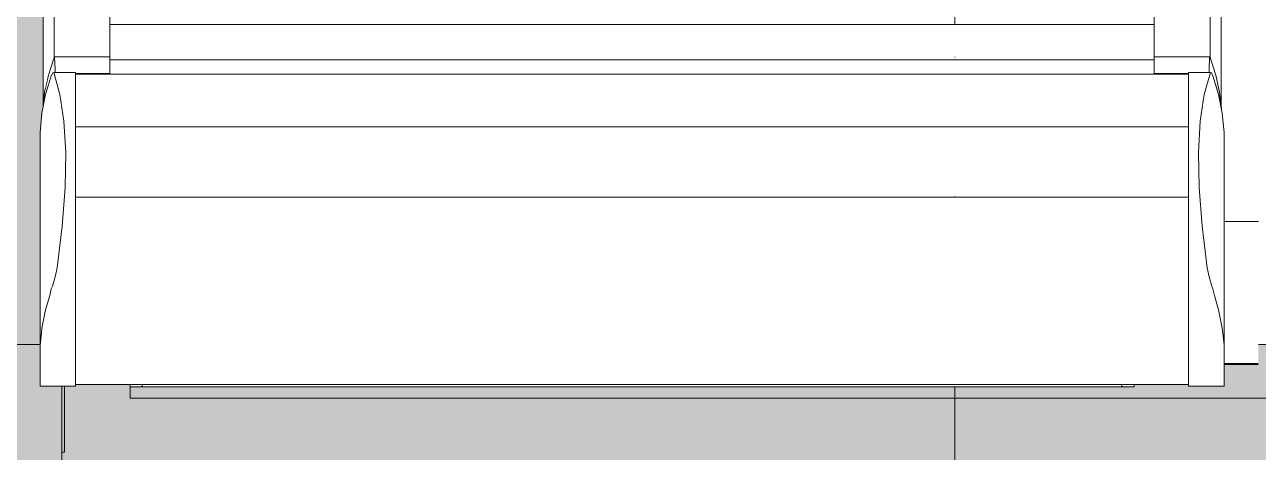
# Model space of a CAD drawing. Header units: metres. Extents: x -3 to 171, y -23 to 41.
# Drawn here: x 3.778 to 4.669, y -3.877 to -3.568 of the extents above; entities that cross this region are included whole.
import ezdxf

# ---------------------------------------------------------------- set-up
doc = ezdxf.new("R2010")
doc.units = ezdxf.units.M
doc.header["$MEASUREMENT"] = 0
doc.set_wipeout_variables(frame=1)
for name, pattern in [('Punkt 1_1', [0.075, 0.025, -0.05]), ('Schnittlinie', [0.006, 0.003, -0.0015, 0, -0.0015]), ('Wipeout_Contour', [1, 0, -1])]:
    doc.linetypes.add(name, pattern=pattern)
for name, color, linetype in [('6._Dach PP STG1_1_325 Dachfenster', 7, 'Continuous'), ('6._Dach PP STG1_1_330 Dachaufbau', 7, 'Continuous'), ('6._Dach PP STG1_1_851 Marker Schnitt', 7, 'Continuous'), ('6._Dach PP STG1_1_950 Polierplan Bemaßung', 7, 'Continuous')]:
    doc.layers.add(name, color=color, linetype=linetype)

msp = doc.modelspace()

# ---------------------------------------------------------------- hatches: boundary and pattern name
at = {"layer": '6._Dach PP STG1_1_330 Dachaufbau', "linetype": 'Continuous', "lineweight": 0, "true_color": 0x000000}
h = msp.add_hatch(color=18, dxfattribs=at)
h.paths.add_polyline_path([(3.445, -0.4), (3.755, -0.4), (3.755, 0.07), (2.8, 0.07), (2.8, -0.77152), (1.05, -0.77152), (1.05, 0.07), (-0.00106, 0.07), (0.01606, -4.6), (6.325, -4.6), (6.325, -0.82361), (3.445, -0.82361)])
h.paths.add_polyline_path([(3.805, -2.1975), (5.505, -2.1975), (5.505, -3.79873), (3.805, -3.79873)], flags=0)
h.paths.add_polyline_path([(1.075, -3.79873), (1.075, -2.1975), (2.775, -2.1975), (2.775, -3.79873)], flags=0)

# ---------------------------------------------------------------- linework, layer by layer
at = {"layer": '6._Dach PP STG1_1_325 Dachfenster', "color": 7, "linetype": 'Continuous', "lineweight": 13, "ltscale": 1000, "true_color": 0xf4f4f4, "flags": 128}
for points in [[(3.805, -3.82879), (3.805, -3.87651)], [(3.80685, -3.87651), (3.80685, -3.82879)], [(3.85415, -3.82929), (3.85415, -3.83756)], [(3.85415, -3.83756), (5.45955, -3.83756)], [(3.805, -3.87651), (3.805, -4.49877)], [(3.805, -3.87651), (3.80685, -3.87651)]]:
    msp.add_lwpolyline(points, dxfattribs=at)
at = {"layer": '6._Dach PP STG1_1_330 Dachaufbau', "color": 7, "linetype": 'Continuous', "lineweight": 18, "ltscale": 1000, "flags": 128}
for points in [[(3.805, -2.1975), (3.805, -3.79873)], [(3.805, -3.79873), (5.505, -3.79873)]]:
    msp.add_lwpolyline(points, dxfattribs=at)
at = {"layer": '6._Dach PP STG1_1_851 Marker Schnitt', "color": 7, "linetype": 'Schnittlinie', "lineweight": 13, "ltscale": 1000}
msp.add_line((4.45, 4.805), (4.45, -18.475), dxfattribs=at)
at = {"layer": '6._Dach PP STG1_1_950 Polierplan Bemaßung', "color": 3, "linetype": 'Punkt 1_1', "lineweight": 0, "ltscale": 1000}
msp.add_line((0.45161, -3.79873), (22.9775, -3.79873), dxfattribs=at)

# ---------------------------------------------------------------- next in the draw order: wipeouts: each hides what was drawn before it
at = {"color": 254, "linetype": 'Wipeout_Contour', "lineweight": 0, "ltscale": 55.468966}
msp.add_wipeout([(4.65685, -3.0917), (4.64235, -3.0917), (4.64235, -3.62657), (4.64255, -3.62845), (4.64315, -3.63161), (4.64445, -3.64552), (4.64445, -3.66149), (4.64448, -3.70979), (4.65685, -3.70979)], dxfattribs=at).dxf.layer = '6._Dach PP STG1_1_325 Dachfenster'
at = {"color": 254, "linetype": 'Wipeout_Contour', "lineweight": 0, "ltscale": 26.868081}
msp.add_wipeout([(3.78925, -3.79916), (3.7902, -3.79054), (3.79055, -3.78697), (3.79055, -3.63161), (3.78925, -3.64552)], dxfattribs=at).dxf.layer = '6._Dach PP STG1_1_325 Dachfenster'
at = {"color": 254, "linetype": 'Wipeout_Contour', "lineweight": 0, "ltscale": 24.139618}
msp.add_wipeout([(4.65685, -3.81258), (4.64449, -3.81258), (4.64449, -3.81329), (4.65685, -3.81329)], dxfattribs=at).dxf.layer = '6._Dach PP STG1_1_325 Dachfenster'
at = {"color": 254, "linetype": 'Wipeout_Contour', "lineweight": 0, "ltscale": 21.668022}
msp.add_wipeout([(3.78923, -3.82144), (3.78922, -3.82879), (3.81485, -3.82879), (3.81485, -3.82144)], dxfattribs=at).dxf.layer = '6._Dach PP STG1_1_325 Dachfenster'
at = {"color": 254, "linetype": 'Wipeout_Contour', "lineweight": 0, "ltscale": 24.113912}
msp.add_wipeout([(4.61885, -3.82144), (4.61885, -3.82879), (4.64449, -3.82879), (4.64448, -3.82144)], dxfattribs=at).dxf.layer = '6._Dach PP STG1_1_325 Dachfenster'
at = {"color": 254, "linetype": 'Wipeout_Contour', "lineweight": 0, "ltscale": 46.27937}
msp.add_wipeout([(3.85415, -3.82907), (4.57955, -3.82929), (4.57125, -3.82907), (4.57045, -3.82858), (4.57024, -3.82759), (3.86346, -3.82759), (3.86325, -3.82858), (3.86245, -3.82907)], dxfattribs=at).dxf.layer = '6._Dach PP STG1_1_325 Dachfenster'

# ---------------------------------------------------------------- next in the draw order: linework, layer by layer
at = {"layer": '6._Dach PP STG1_1_325 Dachfenster', "color": 7, "linetype": 'Continuous', "lineweight": 13, "ltscale": 1000, "flags": 128}
for points in [[(3.78922, -3.82667), (3.78922, -3.82879)], [(4.64449, -3.82667), (4.64449, -3.82879)]]:
    msp.add_lwpolyline(points, dxfattribs=at)

# ---------------------------------------------------------------- next in the draw order: wipeouts: each hides what was drawn before it
at = {"color": 254, "linetype": 'Wipeout_Contour', "lineweight": 0, "ltscale": 26.813253}
msp.add_wipeout([(3.79055, -3.63161), (3.79055, -3.78697), (3.79247, -3.77738), (3.79315, -3.77361), (3.79315, -3.61796)], dxfattribs=at).dxf.layer = '6._Dach PP STG1_1_325 Dachfenster'
at = {"color": 254, "linetype": 'Wipeout_Contour', "lineweight": 0, "ltscale": 30.230754}
msp.add_wipeout([(4.65685, -3.70979), (4.64448, -3.70979), (4.64449, -3.73517), (4.64449, -3.81258), (4.65685, -3.81258)], dxfattribs=at).dxf.layer = '6._Dach PP STG1_1_325 Dachfenster'
at = {"color": 254, "linetype": 'Wipeout_Contour', "lineweight": 0, "ltscale": 21.645415}
msp.add_wipeout([(3.78924, -3.81267), (3.78923, -3.82144), (3.81485, -3.82144), (3.81485, -3.81267)], dxfattribs=at).dxf.layer = '6._Dach PP STG1_1_325 Dachfenster'
at = {"color": 254, "linetype": 'Wipeout_Contour', "lineweight": 0, "ltscale": 27.138652}
msp.add_wipeout([(3.85415, -3.82907), (3.86245, -3.82907), (3.86325, -3.82858), (3.86346, -3.82759), (3.85415, -3.82759)], dxfattribs=at).dxf.layer = '6._Dach PP STG1_1_325 Dachfenster'
at = {"color": 254, "linetype": 'Wipeout_Contour', "lineweight": 0, "ltscale": 30.302261}
msp.add_wipeout([(4.57024, -3.82759), (4.57045, -3.82858), (4.57125, -3.82907), (4.57955, -3.82907), (4.57955, -3.82759)], dxfattribs=at).dxf.layer = '6._Dach PP STG1_1_325 Dachfenster'

# ---------------------------------------------------------------- next in the draw order: wipeouts: each hides what was drawn before it
at = {"color": 254, "linetype": 'Wipeout_Contour', "lineweight": 0, "ltscale": 52.592074}
msp.add_wipeout([(4.65685, -3.70979), (4.66923, -3.70979), (4.66925, -3.66149), (4.66925, -3.64552), (4.67055, -3.63161), (4.67115, -3.62846), (4.67135, -3.62657), (4.67135, -3.0917), (4.65685, -3.0917)], dxfattribs=at).dxf.layer = '6._Dach PP STG1_1_325 Dachfenster'
at = {"color": 254, "linetype": 'Wipeout_Contour', "lineweight": 0, "ltscale": 26.770107}
msp.add_wipeout([(3.79725, -3.60447), (3.79315, -3.61796), (3.79315, -3.77361), (3.79614, -3.76324), (3.79725, -3.75858)], dxfattribs=at).dxf.layer = '6._Dach PP STG1_1_325 Dachfenster'
at = {"color": 254, "linetype": 'Wipeout_Contour', "lineweight": 0, "ltscale": 29.880605}
msp.add_wipeout([(4.61885, -3.76324), (4.61885, -3.77738), (4.64124, -3.77738), (4.64055, -3.77361), (4.63757, -3.76324)], dxfattribs=at).dxf.layer = '6._Dach PP STG1_1_325 Dachfenster'
at = {"color": 254, "linetype": 'Wipeout_Contour', "lineweight": 0, "ltscale": 21.618649}
msp.add_wipeout([(3.78925, -3.80235), (3.78924, -3.81267), (3.81485, -3.81267), (3.81485, -3.80235)], dxfattribs=at).dxf.layer = '6._Dach PP STG1_1_325 Dachfenster'
at = {"color": 254, "linetype": 'Wipeout_Contour', "lineweight": 0, "ltscale": 24.09356}
msp.add_wipeout([(4.61885, -3.81267), (4.61885, -3.82144), (4.64448, -3.82144), (4.64447, -3.81267)], dxfattribs=at).dxf.layer = '6._Dach PP STG1_1_325 Dachfenster'
at = {"color": 254, "linetype": 'Wipeout_Contour', "lineweight": 0, "ltscale": 24.177758}
msp.add_wipeout([(4.65685, -3.81258), (4.65685, -3.81329), (4.66922, -3.81329), (4.66922, -3.81258)], dxfattribs=at).dxf.layer = '6._Dach PP STG1_1_325 Dachfenster'

# ---------------------------------------------------------------- next in the draw order: linework, layer by layer
at = {"layer": '6._Dach PP STG1_1_325 Dachfenster', "color": 7, "linetype": 'Continuous', "lineweight": 13, "ltscale": 1000, "flags": 128}
for points in [[(3.78925, -3.64685), (3.78925, -3.66149)], [(3.78922, -3.73517), (3.78925, -3.66149)]]:
    msp.add_lwpolyline(points, dxfattribs=at)

# ---------------------------------------------------------------- next in the draw order: wipeouts: each hides what was drawn before it
at = {"color": 254, "linetype": 'Wipeout_Contour', "lineweight": 0, "ltscale": 64.079127}
msp.add_wipeout([(3.79725, -3.75858), (3.79802, -3.75667), (3.8001, -3.74981), (3.80142, -3.74323), (3.80516, -3.71311), (3.80724, -3.68525), (3.80767, -3.65986), (3.80639, -3.63738), (3.8035, -3.618), (3.799, -3.60202), (3.79836, -3.6023), (3.79725, -3.60447)], dxfattribs=at).dxf.layer = '6._Dach PP STG1_1_325 Dachfenster'
at = {"color": 254, "linetype": 'Wipeout_Contour', "lineweight": 0, "ltscale": 21.294717}
msp.add_wipeout([(3.79115, -3.62846), (3.79245, -3.62164), (3.79245, -3.6162), (3.79115, -3.62845)], dxfattribs=at).dxf.layer = '6._Dach PP STG1_1_325 Dachfenster'
at = {"color": 254, "linetype": 'Wipeout_Contour', "lineweight": 0, "ltscale": 29.492043}
msp.add_wipeout([(4.65685, -3.81258), (4.66922, -3.81258), (4.66922, -3.73517), (4.66923, -3.70979), (4.65685, -3.70979)], dxfattribs=at).dxf.layer = '6._Dach PP STG1_1_325 Dachfenster'
at = {"color": 254, "linetype": 'Wipeout_Contour', "lineweight": 0, "ltscale": 29.510994}
msp.add_wipeout([(4.61885, -3.75667), (4.61885, -3.76324), (4.63757, -3.76324), (4.63645, -3.75858), (4.63569, -3.75667)], dxfattribs=at).dxf.layer = '6._Dach PP STG1_1_325 Dachfenster'
at = {"color": 254, "linetype": 'Wipeout_Contour', "lineweight": 0, "ltscale": 27.444477}
msp.add_wipeout([(3.78925, -3.79916), (3.78925, -3.80235), (3.81485, -3.80235), (3.81485, -3.79054), (3.7902, -3.79054)], dxfattribs=at).dxf.layer = '6._Dach PP STG1_1_325 Dachfenster'
at = {"color": 254, "linetype": 'Wipeout_Contour', "lineweight": 0, "ltscale": 24.069497}
msp.add_wipeout([(4.61885, -3.80235), (4.61885, -3.81267), (4.64447, -3.81267), (4.64446, -3.80235)], dxfattribs=at).dxf.layer = '6._Dach PP STG1_1_325 Dachfenster'
at = {"color": 254, "linetype": 'Wipeout_Contour', "lineweight": 0, "ltscale": 22.953454}
msp.add_wipeout([(3.81485, -3.82009), (3.81485, -3.82759), (4.61885, -3.82759), (4.61885, -3.82009)], dxfattribs=at).dxf.layer = '6._Dach PP STG1_1_325 Dachfenster'

# ---------------------------------------------------------------- next in the draw order: linework, layer by layer
at = {"layer": '6._Dach PP STG1_1_325 Dachfenster', "color": 7, "linetype": 'Continuous', "lineweight": 13, "ltscale": 1000, "flags": 128}
for points in [[(4.66922, -3.81258), (4.65685, -3.81258), (4.64449, -3.81258)], [(4.66922, -3.81329), (4.65685, -3.81329), (4.64449, -3.81329)], [(3.78922, -3.82879), (3.81485, -3.82879)], [(3.81485, -3.82759), (4.61885, -3.82759)], [(3.85415, -3.82759), (3.85415, -3.82907)], [(4.57955, -3.82929), (3.85415, -3.82929)], [(3.86245, -3.82907), (3.86325, -3.82858)], [(3.86325, -3.82858), (3.86346, -3.82759)], [(4.57045, -3.82858), (4.57024, -3.82759)], [(4.57045, -3.82858), (4.57125, -3.82907)], [(4.57955, -3.82759), (4.57955, -3.82907)], [(4.64449, -3.82879), (4.61885, -3.82879)]]:
    msp.add_lwpolyline(points, dxfattribs=at)

# ---------------------------------------------------------------- next in the draw order: wipeouts: each hides what was drawn before it
at = {"color": 254, "linetype": 'Wipeout_Contour', "lineweight": 0, "ltscale": 20.884194}
msp.add_wipeout([(3.799, -3.60202), (3.8035, -3.618), (3.81485, -3.618), (3.81485, -3.60202)], dxfattribs=at).dxf.layer = '6._Dach PP STG1_1_325 Dachfenster'
at = {"color": 254, "linetype": 'Wipeout_Contour', "lineweight": 0, "ltscale": 21.169027}
msp.add_wipeout([(3.80724, -3.68525), (3.80516, -3.71311), (3.81485, -3.71311), (3.81485, -3.68525)], dxfattribs=at).dxf.layer = '6._Dach PP STG1_1_325 Dachfenster'
at = {"color": 254, "linetype": 'Wipeout_Contour', "lineweight": 0, "ltscale": 24.013799}
msp.add_wipeout([(4.61885, -3.74981), (4.61885, -3.75667), (4.63569, -3.75667), (4.63361, -3.74981)], dxfattribs=at).dxf.layer = '6._Dach PP STG1_1_325 Dachfenster'
at = {"color": 254, "linetype": 'Wipeout_Contour', "lineweight": 0, "ltscale": 27.349477}
msp.add_wipeout([(3.79055, -3.78697), (3.7902, -3.79054), (3.81485, -3.79054), (3.81485, -3.77738), (3.79247, -3.77738)], dxfattribs=at).dxf.layer = '6._Dach PP STG1_1_325 Dachfenster'
at = {"color": 254, "linetype": 'Wipeout_Contour', "lineweight": 0, "ltscale": 29.850558}
msp.add_wipeout([(4.61885, -3.79054), (4.61885, -3.80235), (4.64446, -3.80235), (4.64445, -3.79916), (4.6435, -3.79054)], dxfattribs=at).dxf.layer = '6._Dach PP STG1_1_325 Dachfenster'
at = {"color": 254, "linetype": 'Wipeout_Contour', "lineweight": 0, "ltscale": 22.93192}
msp.add_wipeout([(3.81485, -3.8114), (3.81485, -3.82009), (4.61885, -3.82009), (4.61885, -3.8114)], dxfattribs=at).dxf.layer = '6._Dach PP STG1_1_325 Dachfenster'

# ---------------------------------------------------------------- next in the draw order: wipeouts: each hides what was drawn before it
at = {"color": 254, "linetype": 'Wipeout_Contour', "lineweight": 0, "ltscale": 26.661669}
msp.add_wipeout([(3.79245, -3.6162), (3.79245, -3.62164), (3.79315, -3.61796), (3.79515, -3.61138), (3.79515, -3.60403)], dxfattribs=at).dxf.layer = '6._Dach PP STG1_1_325 Dachfenster'
at = {"color": 254, "linetype": 'Wipeout_Contour', "lineweight": 0, "ltscale": 16.564049}
msp.add_wipeout([(3.81485, -3.60322), (3.83965, -3.60322), (3.81485, -3.60294)], dxfattribs=at).dxf.layer = '6._Dach PP STG1_1_325 Dachfenster'
at = {"color": 254, "linetype": 'Wipeout_Contour', "lineweight": 0, "ltscale": 20.959002}
msp.add_wipeout([(3.8035, -3.618), (3.80639, -3.63738), (3.81485, -3.63738), (3.81485, -3.618)], dxfattribs=at).dxf.layer = '6._Dach PP STG1_1_325 Dachfenster'
at = {"color": 254, "linetype": 'Wipeout_Contour', "lineweight": 0, "ltscale": 21.196685}
msp.add_wipeout([(3.80516, -3.71311), (3.80142, -3.74323), (3.81485, -3.74323), (3.81485, -3.71311)], dxfattribs=at).dxf.layer = '6._Dach PP STG1_1_325 Dachfenster'
at = {"color": 254, "linetype": 'Wipeout_Contour', "lineweight": 0, "ltscale": 23.966927}
msp.add_wipeout([(4.61885, -3.74323), (4.61885, -3.74981), (4.63361, -3.74981), (4.63229, -3.74323)], dxfattribs=at).dxf.layer = '6._Dach PP STG1_1_325 Dachfenster'
at = {"color": 254, "linetype": 'Wipeout_Contour', "lineweight": 0, "ltscale": 27.24213}
msp.add_wipeout([(3.79315, -3.77361), (3.79247, -3.77738), (3.81485, -3.77738), (3.81485, -3.76324), (3.79614, -3.76324)], dxfattribs=at).dxf.layer = '6._Dach PP STG1_1_325 Dachfenster'
at = {"color": 254, "linetype": 'Wipeout_Contour', "lineweight": 0, "ltscale": 22.906762}
msp.add_wipeout([(4.61885, -3.80114), (3.81485, -3.80114), (3.81485, -3.8114), (4.61885, -3.8114)], dxfattribs=at).dxf.layer = '6._Dach PP STG1_1_325 Dachfenster'

# ---------------------------------------------------------------- next in the draw order: linework, layer by layer
at = {"layer": '6._Dach PP STG1_1_325 Dachfenster', "color": 7, "linetype": 'Continuous', "lineweight": 13, "ltscale": 1000, "flags": 128}
msp.add_lwpolyline([(3.78922, -3.73517), (3.78922, -3.82667)], dxfattribs=at)

# ---------------------------------------------------------------- next in the draw order: wipeouts: each hides what was drawn before it
at = {"color": 254, "linetype": 'Wipeout_Contour', "lineweight": 0, "ltscale": 31.433153}
msp.add_wipeout([(3.79515, -3.61138), (3.79725, -3.60447), (3.79836, -3.6023), (3.799, -3.60202), (3.79915, -3.59208), (3.79515, -3.60403)], dxfattribs=at).dxf.layer = '6._Dach PP STG1_1_325 Dachfenster'
at = {"color": 254, "linetype": 'Wipeout_Contour', "lineweight": 0, "ltscale": 70.423809}
msp.add_wipeout([(4.63569, -3.75667), (4.63645, -3.75858), (4.63645, -3.60447), (4.63535, -3.6023), (4.63471, -3.60202), (4.63021, -3.618), (4.62732, -3.63738), (4.62604, -3.65986), (4.62647, -3.68525), (4.62855, -3.71311), (4.63229, -3.74323), (4.63361, -3.74981)], dxfattribs=at).dxf.layer = '6._Dach PP STG1_1_325 Dachfenster'
at = {"color": 254, "linetype": 'Wipeout_Contour', "lineweight": 0, "ltscale": 21.09326}
msp.add_wipeout([(3.80767, -3.65986), (3.81485, -3.65986), (3.81485, -3.63738), (3.80639, -3.63738)], dxfattribs=at).dxf.layer = '6._Dach PP STG1_1_325 Dachfenster'
at = {"color": 254, "linetype": 'Wipeout_Contour', "lineweight": 0, "ltscale": 26.943342}
msp.add_wipeout([(3.79725, -3.75858), (3.79614, -3.76324), (3.81485, -3.76324), (3.81485, -3.75667), (3.79802, -3.75667)], dxfattribs=at).dxf.layer = '6._Dach PP STG1_1_325 Dachfenster'

# ---------------------------------------------------------------- next in the draw order: wipeouts: each hides what was drawn before it
at = {"color": 254, "linetype": 'Wipeout_Contour', "lineweight": 0, "ltscale": 25.724822}
msp.add_wipeout([(3.79265, -3.04401), (3.79135, -3.05626), (3.79135, -3.62657), (3.79245, -3.6162), (3.79265, -3.6153)], dxfattribs=at).dxf.layer = '6._Dach PP STG1_1_325 Dachfenster'
at = {"color": 254, "linetype": 'Wipeout_Contour', "lineweight": 0, "ltscale": 26.517805}
msp.add_wipeout([(3.79915, -3.59208), (3.79915, -3.60202), (3.80005, -3.60202), (3.80005, -3.59999), (3.79969, -3.59082)], dxfattribs=at).dxf.layer = '6._Dach PP STG1_1_325 Dachfenster'
at = {"color": 254, "linetype": 'Wipeout_Contour', "lineweight": 0, "ltscale": 30.226414}
msp.add_wipeout([(4.63645, -3.75858), (4.63757, -3.76324), (4.64055, -3.77361), (4.64055, -3.61796), (4.63645, -3.60447)], dxfattribs=at).dxf.layer = '6._Dach PP STG1_1_325 Dachfenster'
at = {"color": 254, "linetype": 'Wipeout_Contour', "lineweight": 0, "ltscale": 23.777832}
msp.add_wipeout([(4.61885, -3.618), (4.61885, -3.63738), (4.62732, -3.63738), (4.63021, -3.618)], dxfattribs=at).dxf.layer = '6._Dach PP STG1_1_325 Dachfenster'
at = {"color": 254, "linetype": 'Wipeout_Contour', "lineweight": 0, "ltscale": 21.222991}
msp.add_wipeout([(3.81485, -3.65986), (3.80767, -3.65986), (3.80724, -3.68525), (3.81485, -3.68525)], dxfattribs=at).dxf.layer = '6._Dach PP STG1_1_325 Dachfenster'
at = {"color": 254, "linetype": 'Wipeout_Contour', "lineweight": 0, "ltscale": 21.381048}
msp.add_wipeout([(3.79802, -3.75667), (3.81485, -3.75667), (3.81485, -3.74981), (3.8001, -3.74981)], dxfattribs=at).dxf.layer = '6._Dach PP STG1_1_325 Dachfenster'

# ---------------------------------------------------------------- next in the draw order: wipeouts: each hides what was drawn before it
at = {"color": 254, "linetype": 'Wipeout_Contour', "lineweight": 0, "ltscale": 21.075792}
msp.add_wipeout([(3.83965, -3.59082), (3.79969, -3.59082), (3.80005, -3.59999), (3.83965, -3.59999)], dxfattribs=at).dxf.layer = '6._Dach PP STG1_1_325 Dachfenster'
at = {"color": 254, "linetype": 'Wipeout_Contour', "lineweight": 0, "ltscale": 23.762232}
msp.add_wipeout([(4.61885, -3.60202), (4.61885, -3.618), (4.63021, -3.618), (4.63471, -3.60202)], dxfattribs=at).dxf.layer = '6._Dach PP STG1_1_325 Dachfenster'
at = {"color": 254, "linetype": 'Wipeout_Contour', "lineweight": 0, "ltscale": 23.750858}
msp.add_wipeout([(4.61885, -3.63738), (4.61885, -3.65986), (4.62604, -3.65986), (4.62732, -3.63738)], dxfattribs=at).dxf.layer = '6._Dach PP STG1_1_325 Dachfenster'
at = {"color": 254, "linetype": 'Wipeout_Contour', "lineweight": 0, "ltscale": 24.069908}
msp.add_wipeout([(4.61885, -3.71311), (4.61885, -3.74323), (4.63229, -3.74323), (4.62855, -3.71311)], dxfattribs=at).dxf.layer = '6._Dach PP STG1_1_325 Dachfenster'
at = {"color": 254, "linetype": 'Wipeout_Contour', "lineweight": 0, "ltscale": 21.391632}
msp.add_wipeout([(3.80142, -3.74323), (3.8001, -3.74981), (3.81485, -3.74981), (3.81485, -3.74323)], dxfattribs=at).dxf.layer = '6._Dach PP STG1_1_325 Dachfenster'
at = {"color": 254, "linetype": 'Wipeout_Contour', "lineweight": 0, "ltscale": 29.859338}
msp.add_wipeout([(4.61885, -3.77738), (4.61885, -3.79054), (4.6435, -3.79054), (4.64315, -3.78697), (4.64124, -3.77738)], dxfattribs=at).dxf.layer = '6._Dach PP STG1_1_325 Dachfenster'

# ---------------------------------------------------------------- next in the draw order: wipeouts: each hides what was drawn before it
at = {"color": 254, "linetype": 'Wipeout_Contour', "lineweight": 0, "ltscale": 25.6393}
msp.add_wipeout([(3.79265, -3.04401), (3.79265, -3.6153), (3.79515, -3.60403), (3.79535, -3.60344), (3.79535, -3.03184)], dxfattribs=at).dxf.layer = '6._Dach PP STG1_1_325 Dachfenster'
at = {"color": 254, "linetype": 'Wipeout_Contour', "lineweight": 0, "ltscale": 29.650292}
msp.add_wipeout([(4.63365, -3.59999), (4.63365, -3.60202), (4.63455, -3.60202), (4.63455, -3.59208), (4.6341, -3.5909)], dxfattribs=at).dxf.layer = '6._Dach PP STG1_1_325 Dachfenster'
at = {"color": 254, "linetype": 'Wipeout_Contour', "lineweight": 0, "ltscale": 32.044431}
msp.add_wipeout([(3.80005, -3.59999), (3.80005, -3.60202), (3.81485, -3.60202), (3.81485, -3.60294), (3.83965, -3.60294), (3.83965, -3.59999)], dxfattribs=at).dxf.layer = '6._Dach PP STG1_1_325 Dachfenster'
at = {"color": 254, "linetype": 'Wipeout_Contour', "lineweight": 0, "ltscale": 16.939074}
msp.add_wipeout([(4.61885, -3.60294), (4.59405, -3.60294), (4.61885, -3.60322)], dxfattribs=at).dxf.layer = '6._Dach PP STG1_1_325 Dachfenster'
at = {"color": 254, "linetype": 'Wipeout_Contour', "lineweight": 0, "ltscale": 30.300157}
msp.add_wipeout([(4.64055, -3.61796), (4.64055, -3.77361), (4.64124, -3.77738), (4.64315, -3.78697), (4.64315, -3.63161)], dxfattribs=at).dxf.layer = '6._Dach PP STG1_1_325 Dachfenster'
at = {"color": 254, "linetype": 'Wipeout_Contour', "lineweight": 0, "ltscale": 22.443483}
msp.add_wipeout([(4.61885, -3.61935), (3.81485, -3.61935), (3.81485, -3.64056), (4.61885, -3.64056)], dxfattribs=at).dxf.layer = '6._Dach PP STG1_1_325 Dachfenster'
at = {"color": 254, "linetype": 'Wipeout_Contour', "lineweight": 0, "ltscale": 23.942092}
msp.add_wipeout([(4.61885, -3.68525), (4.61885, -3.71311), (4.62855, -3.71311), (4.62647, -3.68525)], dxfattribs=at).dxf.layer = '6._Dach PP STG1_1_325 Dachfenster'
at = {"color": 254, "linetype": 'Wipeout_Contour', "lineweight": 0, "ltscale": 22.877585}
msp.add_wipeout([(4.61885, -3.78941), (3.81485, -3.78941), (3.81485, -3.80114), (4.61885, -3.80114)], dxfattribs=at).dxf.layer = '6._Dach PP STG1_1_325 Dachfenster'

# ---------------------------------------------------------------- next in the draw order: wipeouts: each hides what was drawn before it
at = {"color": 254, "linetype": 'Wipeout_Contour', "lineweight": 0, "ltscale": 25.595957}
msp.add_wipeout([(3.79535, -3.03184), (3.79535, -3.60344), (3.79915, -3.59208), (3.79935, -3.59156), (3.79935, -3.01989)], dxfattribs=at).dxf.layer = '6._Dach PP STG1_1_325 Dachfenster'
at = {"color": 254, "linetype": 'Wipeout_Contour', "lineweight": 0, "ltscale": 35.78346}
msp.add_wipeout([(4.63455, -3.59208), (4.63455, -3.60202), (4.63535, -3.6023), (4.63645, -3.60447), (4.63855, -3.61138), (4.63855, -3.60403)], dxfattribs=at).dxf.layer = '6._Dach PP STG1_1_325 Dachfenster'
at = {"color": 254, "linetype": 'Wipeout_Contour', "lineweight": 0, "ltscale": 30.352682}
msp.add_wipeout([(4.64445, -3.64552), (4.64315, -3.63161), (4.64315, -3.78697), (4.6435, -3.79054), (4.64445, -3.79916)], dxfattribs=at).dxf.layer = '6._Dach PP STG1_1_325 Dachfenster'
at = {"color": 254, "linetype": 'Wipeout_Contour', "lineweight": 0, "ltscale": 22.470394}
msp.add_wipeout([(3.81485, -3.64056), (3.81485, -3.64141), (4.61885, -3.64141), (4.61885, -3.64056)], dxfattribs=at).dxf.layer = '6._Dach PP STG1_1_325 Dachfenster'
at = {"color": 254, "linetype": 'Wipeout_Contour', "lineweight": 0, "ltscale": 23.74691}
msp.add_wipeout([(4.61885, -3.65986), (4.61885, -3.68525), (4.62647, -3.68525), (4.62604, -3.65986)], dxfattribs=at).dxf.layer = '6._Dach PP STG1_1_325 Dachfenster'
at = {"color": 254, "linetype": 'Wipeout_Contour', "lineweight": 0, "ltscale": 22.634823}
msp.add_wipeout([(4.61885, -3.69232), (3.81485, -3.69232), (3.81485, -3.71403), (4.61885, -3.71403)], dxfattribs=at).dxf.layer = '6._Dach PP STG1_1_325 Dachfenster'
at = {"color": 254, "linetype": 'Wipeout_Contour', "lineweight": 0, "ltscale": 22.844858}
msp.add_wipeout([(4.61885, -3.77647), (3.81485, -3.77647), (3.81485, -3.78941), (4.61885, -3.78941)], dxfattribs=at).dxf.layer = '6._Dach PP STG1_1_325 Dachfenster'

# ---------------------------------------------------------------- next in the draw order: linework, layer by layer
at = {"layer": '6._Dach PP STG1_1_325 Dachfenster', "color": 7, "linetype": 'Continuous', "lineweight": 13, "ltscale": 1000, "flags": 128}
for points in [[(3.79135, -3.05626), (3.79135, -3.62657)], [(3.799, -3.60202), (3.8035, -3.618), (3.80639, -3.63738), (3.80767, -3.65986), (3.80724, -3.68525), (3.80516, -3.71311), (3.80142, -3.74323), (3.8001, -3.74981), (3.79802, -3.75667), (3.79725, -3.75858), (3.79614, -3.76324), (3.79315, -3.77361), (3.79247, -3.77738), (3.79055, -3.78697), (3.7902, -3.79054), (3.78925, -3.79916), (3.78925, -3.80235), (3.78924, -3.81267), (3.78923, -3.82144), (3.78922, -3.82879)], [(3.79836, -3.6023), (3.79725, -3.60447), (3.79315, -3.61796), (3.79055, -3.63161), (3.78925, -3.64552), (3.78925, -3.64685)], [(3.79836, -3.6023), (3.799, -3.60202)], [(4.64445, -3.64685), (4.64445, -3.66149)], [(4.64445, -3.66149), (4.64449, -3.73517)], [(4.64448, -3.70979), (4.65685, -3.70979), (4.66923, -3.70979)], [(4.64449, -3.73517), (4.64449, -3.82667)]]:
    msp.add_lwpolyline(points, dxfattribs=at)

# ---------------------------------------------------------------- next in the draw order: wipeouts: each hides what was drawn before it
at = {"color": 254, "linetype": 'Wipeout_Contour', "lineweight": 0, "ltscale": 26.153164}
msp.add_wipeout([(3.80115, -3.01893), (3.79935, -3.01989), (3.79935, -3.59156), (3.7996, -3.5909), (3.80115, -3.59082)], dxfattribs=at).dxf.layer = '6._Dach PP STG1_1_325 Dachfenster'
at = {"color": 254, "linetype": 'Wipeout_Contour', "lineweight": 0, "ltscale": 35.247372}
msp.add_wipeout([(4.59405, -3.60294), (4.61885, -3.60294), (4.61885, -3.60202), (4.63365, -3.60202), (4.63365, -3.59999), (4.59405, -3.59999)], dxfattribs=at).dxf.layer = '6._Dach PP STG1_1_325 Dachfenster'
at = {"color": 254, "linetype": 'Wipeout_Contour', "lineweight": 0, "ltscale": 29.589927}
msp.add_wipeout([(4.64125, -3.6162), (4.63855, -3.60403), (4.63855, -3.61138), (4.64055, -3.61796), (4.64125, -3.62164)], dxfattribs=at).dxf.layer = '6._Dach PP STG1_1_325 Dachfenster'
at = {"color": 254, "linetype": 'Wipeout_Contour', "lineweight": 0, "ltscale": 17.393175}
msp.add_wipeout([(3.81485, -3.69232), (4.61885, -3.69232), (3.81485, -3.69211)], dxfattribs=at).dxf.layer = '6._Dach PP STG1_1_325 Dachfenster'
at = {"color": 254, "linetype": 'Wipeout_Contour', "lineweight": 0, "ltscale": 22.703281}
msp.add_wipeout([(3.81485, -3.71403), (3.81485, -3.7438), (4.61885, -3.7438), (4.61885, -3.71403)], dxfattribs=at).dxf.layer = '6._Dach PP STG1_1_325 Dachfenster'
at = {"color": 254, "linetype": 'Wipeout_Contour', "lineweight": 0, "ltscale": 22.809088}
msp.add_wipeout([(3.81485, -3.76239), (3.81485, -3.77647), (4.61885, -3.77647), (4.61885, -3.76239)], dxfattribs=at).dxf.layer = '6._Dach PP STG1_1_325 Dachfenster'

# ---------------------------------------------------------------- next in the draw order: wipeouts: each hides what was drawn before it
at = {"color": 254, "linetype": 'Wipeout_Contour', "lineweight": 0, "ltscale": 20.379332}
msp.add_wipeout([(3.80115, -3.01893), (3.80115, -3.59082), (3.83795, -3.59082), (3.83795, -3.01893)], dxfattribs=at).dxf.layer = '6._Dach PP STG1_1_325 Dachfenster'
at = {"color": 254, "linetype": 'Wipeout_Contour', "lineweight": 0, "ltscale": 23.493366}
msp.add_wipeout([(4.59405, -3.59082), (4.59405, -3.59999), (4.63365, -3.59999), (4.63402, -3.59082)], dxfattribs=at).dxf.layer = '6._Dach PP STG1_1_325 Dachfenster'
at = {"color": 254, "linetype": 'Wipeout_Contour', "lineweight": 0, "ltscale": 18.1152}
msp.add_wipeout([(4.64125, -3.6162), (4.64125, -3.62164), (4.64255, -3.62846)], dxfattribs=at).dxf.layer = '6._Dach PP STG1_1_325 Dachfenster'
at = {"color": 254, "linetype": 'Wipeout_Contour', "lineweight": 0, "ltscale": 22.603201}
msp.add_wipeout([(3.81485, -3.69211), (4.61885, -3.69211), (4.61885, -3.69154), (3.81485, -3.69154)], dxfattribs=at).dxf.layer = '6._Dach PP STG1_1_325 Dachfenster'
at = {"color": 254, "linetype": 'Wipeout_Contour', "lineweight": 0, "ltscale": 22.781686}
msp.add_wipeout([(4.61885, -3.75631), (3.81485, -3.75631), (3.81485, -3.76239), (4.61885, -3.76239)], dxfattribs=at).dxf.layer = '6._Dach PP STG1_1_325 Dachfenster'

# ---------------------------------------------------------------- next in the draw order: linework, layer by layer
at = {"layer": '6._Dach PP STG1_1_325 Dachfenster', "color": 7, "linetype": 'Continuous', "lineweight": 13, "ltscale": 1000, "flags": 128}
for points in [[(3.79935, -3.01989), (3.79935, -3.59156)], [(3.79115, -3.62845), (3.79245, -3.6162), (3.79515, -3.60403), (3.79915, -3.59208), (3.7996, -3.5909)], [(3.79969, -3.59082), (3.80005, -3.59999), (3.80005, -3.60202)]]:
    msp.add_lwpolyline(points, dxfattribs=at)

# ---------------------------------------------------------------- next in the draw order: wipeouts: each hides what was drawn before it
at = {"color": 254, "linetype": 'Wipeout_Contour', "lineweight": 0, "ltscale": 20.435891}
msp.add_wipeout([(3.83795, -3.59082), (3.83965, -3.59082), (3.83965, -3.02019), (3.83795, -3.01893)], dxfattribs=at).dxf.layer = '6._Dach PP STG1_1_325 Dachfenster'
at = {"color": 254, "linetype": 'Wipeout_Contour', "lineweight": 0, "ltscale": 22.85938}
msp.add_wipeout([(4.59575, -3.01893), (4.59575, -3.59082), (4.63255, -3.59082), (4.63255, -3.01893)], dxfattribs=at).dxf.layer = '6._Dach PP STG1_1_325 Dachfenster'
at = {"color": 254, "linetype": 'Wipeout_Contour', "lineweight": 0, "ltscale": 29.488633}
msp.add_wipeout([(4.64105, -3.04401), (4.63835, -3.03184), (4.63835, -3.60344), (4.63855, -3.60403), (4.64105, -3.6153)], dxfattribs=at).dxf.layer = '6._Dach PP STG1_1_325 Dachfenster'
at = {"color": 254, "linetype": 'Wipeout_Contour', "lineweight": 0, "ltscale": 22.350614}
msp.add_wipeout([(3.83965, -3.59644), (3.83965, -3.59875), (4.59405, -3.59875), (4.59405, -3.59644)], dxfattribs=at).dxf.layer = '6._Dach PP STG1_1_325 Dachfenster'
at = {"color": 254, "linetype": 'Wipeout_Contour', "lineweight": 0, "ltscale": 22.39461}
msp.add_wipeout([(3.81485, -3.60322), (3.81485, -3.61935), (4.61885, -3.61935), (4.61885, -3.60322)], dxfattribs=at).dxf.layer = '6._Dach PP STG1_1_325 Dachfenster'
at = {"color": 254, "linetype": 'Wipeout_Contour', "lineweight": 0, "ltscale": 16.586478}
msp.add_wipeout([(4.61885, -3.69126), (3.81485, -3.69126), (4.61885, -3.69154)], dxfattribs=at).dxf.layer = '6._Dach PP STG1_1_325 Dachfenster'
at = {"color": 254, "linetype": 'Wipeout_Contour', "lineweight": 0, "ltscale": 22.765145}
msp.add_wipeout([(3.81485, -3.74988), (3.81485, -3.75631), (4.61885, -3.75631), (4.61885, -3.74988)], dxfattribs=at).dxf.layer = '6._Dach PP STG1_1_325 Dachfenster'

# ---------------------------------------------------------------- next in the draw order: linework, layer by layer
at = {"layer": '6._Dach PP STG1_1_325 Dachfenster', "color": 7, "linetype": 'Continuous', "lineweight": 13, "ltscale": 1000, "flags": 128}
msp.add_lwpolyline([(3.799, -3.60202), (3.81485, -3.60202)], dxfattribs=at)

# ---------------------------------------------------------------- next in the draw order: wipeouts: each hides what was drawn before it
at = {"color": 254, "linetype": 'Wipeout_Contour', "lineweight": 0, "ltscale": 22.796028}
msp.add_wipeout([(4.59405, -3.02019), (4.59405, -3.59082), (4.59575, -3.59082), (4.59575, -3.01893)], dxfattribs=at).dxf.layer = '6._Dach PP STG1_1_325 Dachfenster'
at = {"color": 254, "linetype": 'Wipeout_Contour', "lineweight": 0, "ltscale": 29.458104}
msp.add_wipeout([(4.63835, -3.03184), (4.63435, -3.01989), (4.63435, -3.59156), (4.63455, -3.59208), (4.63835, -3.60344)], dxfattribs=at).dxf.layer = '6._Dach PP STG1_1_325 Dachfenster'
at = {"color": 254, "linetype": 'Wipeout_Contour', "lineweight": 0, "ltscale": 22.362902}
msp.add_wipeout([(3.83965, -3.6015), (3.83965, -3.60322), (4.59405, -3.60322), (4.59405, -3.6015)], dxfattribs=at).dxf.layer = '6._Dach PP STG1_1_325 Dachfenster'
at = {"color": 254, "linetype": 'Wipeout_Contour', "lineweight": 0, "ltscale": 22.56941}
msp.add_wipeout([(3.81485, -3.66488), (3.81485, -3.69126), (4.61885, -3.69126), (4.61885, -3.66488)], dxfattribs=at).dxf.layer = '6._Dach PP STG1_1_325 Dachfenster'
at = {"color": 254, "linetype": 'Wipeout_Contour', "lineweight": 0, "ltscale": 22.748559}
msp.add_wipeout([(4.61885, -3.7438), (3.81485, -3.7438), (3.81485, -3.74988), (4.61885, -3.74988)], dxfattribs=at).dxf.layer = '6._Dach PP STG1_1_325 Dachfenster'

# ---------------------------------------------------------------- next in the draw order: linework, layer by layer
at = {"layer": '6._Dach PP STG1_1_325 Dachfenster', "color": 7, "linetype": 'Continuous', "lineweight": 13, "ltscale": 1000, "flags": 128}
for points in [[(4.63471, -3.60202), (4.61885, -3.60202)], [(4.63471, -3.60202), (4.63535, -3.6023)], [(3.81485, -3.69232), (4.61885, -3.69232)]]:
    msp.add_lwpolyline(points, dxfattribs=at)

# ---------------------------------------------------------------- next in the draw order: wipeouts: each hides what was drawn before it
at = {"color": 254, "linetype": 'Wipeout_Contour', "lineweight": 0, "ltscale": 28.868538}
msp.add_wipeout([(4.63255, -3.01893), (4.63255, -3.59082), (4.63402, -3.59082), (4.63435, -3.59156), (4.63435, -3.01989)], dxfattribs=at).dxf.layer = '6._Dach PP STG1_1_325 Dachfenster'
at = {"color": 254, "linetype": 'Wipeout_Contour', "lineweight": 0, "ltscale": 29.472026}
msp.add_wipeout([(4.64235, -3.05626), (4.64105, -3.04401), (4.64105, -3.6153), (4.64125, -3.6162), (4.64235, -3.62657)], dxfattribs=at).dxf.layer = '6._Dach PP STG1_1_325 Dachfenster'
at = {"color": 254, "linetype": 'Wipeout_Contour', "lineweight": 0, "ltscale": 22.274933}
msp.add_wipeout([(3.83965, -3.56903), (4.59405, -3.56903), (4.59405, -3.56751), (3.83965, -3.56751)], dxfattribs=at).dxf.layer = '6._Dach PP STG1_1_325 Dachfenster'
at = {"color": 254, "linetype": 'Wipeout_Contour', "lineweight": 0, "ltscale": 22.357204}
msp.add_wipeout([(4.59405, -3.59875), (3.83965, -3.59875), (3.83965, -3.6015), (4.59405, -3.6015)], dxfattribs=at).dxf.layer = '6._Dach PP STG1_1_325 Dachfenster'
at = {"color": 254, "linetype": 'Wipeout_Contour', "lineweight": 0, "ltscale": 22.504044}
msp.add_wipeout([(3.81485, -3.64141), (3.81485, -3.66488), (4.61885, -3.66488), (4.61885, -3.64141)], dxfattribs=at).dxf.layer = '6._Dach PP STG1_1_325 Dachfenster'

# ---------------------------------------------------------------- next in the draw order: linework, layer by layer
at = {"layer": '6._Dach PP STG1_1_325 Dachfenster', "color": 7, "linetype": 'Continuous', "lineweight": 13, "ltscale": 1000, "flags": 128}
for points in [[(4.63435, -3.01989), (4.63435, -3.59156)], [(4.64235, -3.05626), (4.64235, -3.62657)], [(4.63402, -3.59082), (4.63365, -3.59999), (4.63365, -3.60202)], [(4.6341, -3.5909), (4.63455, -3.59208), (4.63855, -3.60403), (4.64125, -3.6162), (4.64255, -3.62845)], [(3.81485, -3.82879), (3.81485, -3.82144), (3.81485, -3.81267), (3.81485, -3.80235), (3.81485, -3.79054), (3.81485, -3.77738), (3.81485, -3.76324), (3.81485, -3.75667), (3.81485, -3.74981), (3.81485, -3.74323), (3.81485, -3.71311), (3.81485, -3.68525), (3.81485, -3.65986), (3.81485, -3.63738), (3.81485, -3.618), (3.81485, -3.60202)], [(3.81485, -3.60294), (3.83965, -3.60294)], [(3.81485, -3.60322), (4.61885, -3.60322)], [(4.59405, -3.60294), (4.61885, -3.60294)], [(4.61885, -3.82879), (4.61885, -3.82144), (4.61885, -3.81267), (4.61885, -3.80235), (4.61885, -3.79054), (4.61885, -3.77738), (4.61885, -3.76324), (4.61885, -3.75667), (4.61885, -3.74981), (4.61885, -3.74323), (4.61885, -3.71311), (4.61885, -3.68525), (4.61885, -3.65986), (4.61885, -3.63738), (4.61885, -3.618), (4.61885, -3.60202)], [(4.64449, -3.82879), (4.64448, -3.82144), (4.64447, -3.81267), (4.64446, -3.80235), (4.64445, -3.79916), (4.6435, -3.79054), (4.64315, -3.78697), (4.64124, -3.77738), (4.64055, -3.77361), (4.63757, -3.76324), (4.63645, -3.75858), (4.63569, -3.75667), (4.63361, -3.74981), (4.63229, -3.74323), (4.62855, -3.71311), (4.62647, -3.68525), (4.62604, -3.65986), (4.62732, -3.63738), (4.63021, -3.618), (4.63471, -3.60202)], [(4.63535, -3.6023), (4.63645, -3.60447), (4.64055, -3.61796), (4.64315, -3.63161), (4.64445, -3.64552), (4.64445, -3.64685)], [(3.81485, -3.64141), (4.61885, -3.64141)]]:
    msp.add_lwpolyline(points, dxfattribs=at)

# ---------------------------------------------------------------- next in the draw order: wipeouts: each hides what was drawn before it
at = {"color": 254, "linetype": 'Wipeout_Contour', "lineweight": 0, "ltscale": 22.284955}
msp.add_wipeout([(3.83965, -3.57098), (3.83965, -3.57329), (4.59405, -3.57329), (4.59405, -3.57098)], dxfattribs=at).dxf.layer = '6._Dach PP STG1_1_325 Dachfenster'
at = {"color": 254, "linetype": 'Wipeout_Contour', "lineweight": 0, "ltscale": 22.345073}
msp.add_wipeout([(4.59405, -3.59448), (3.83965, -3.59448), (3.83965, -3.59644), (4.59405, -3.59644)], dxfattribs=at).dxf.layer = '6._Dach PP STG1_1_325 Dachfenster'

# ---------------------------------------------------------------- next in the draw order: wipeouts: each hides what was drawn before it
at = {"color": 254, "linetype": 'Wipeout_Contour', "lineweight": 0, "ltscale": 22.279436}
msp.add_wipeout([(3.83965, -3.57098), (4.59405, -3.57098), (4.59405, -3.56903), (3.83965, -3.56903)], dxfattribs=at).dxf.layer = '6._Dach PP STG1_1_325 Dachfenster'
at = {"color": 254, "linetype": 'Wipeout_Contour', "lineweight": 0, "ltscale": 22.299023}
msp.add_wipeout([(3.83965, -3.5791), (4.59405, -3.5791), (4.59405, -3.57605), (3.83965, -3.57605)], dxfattribs=at).dxf.layer = '6._Dach PP STG1_1_325 Dachfenster'
at = {"color": 254, "linetype": 'Wipeout_Contour', "lineweight": 0, "ltscale": 22.340552}
msp.add_wipeout([(3.83965, -3.59296), (3.83965, -3.59448), (4.59405, -3.59448), (4.59405, -3.59296)], dxfattribs=at).dxf.layer = '6._Dach PP STG1_1_325 Dachfenster'

# ---------------------------------------------------------------- next in the draw order: linework, layer by layer
at = {"layer": '6._Dach PP STG1_1_325 Dachfenster', "color": 7, "linetype": 'Continuous', "lineweight": 13, "ltscale": 1000, "flags": 128}
msp.add_lwpolyline([(4.59405, -3.56751), (3.83965, -3.56751)], dxfattribs=at)

# ---------------------------------------------------------------- next in the draw order: wipeouts: each hides what was drawn before it
at = {"color": 254, "linetype": 'Wipeout_Contour', "lineweight": 0, "ltscale": 22.291519}
msp.add_wipeout([(3.83965, -3.57329), (3.83965, -3.57605), (4.59405, -3.57605), (4.59405, -3.57329)], dxfattribs=at).dxf.layer = '6._Dach PP STG1_1_325 Dachfenster'

# ---------------------------------------------------------------- next in the draw order: wipeouts: each hides what was drawn before it
at = {"color": 254, "linetype": 'Wipeout_Contour', "lineweight": 0, "ltscale": 22.307494}
msp.add_wipeout([(3.83965, -3.58259), (4.59405, -3.58259), (4.59405, -3.5791), (3.83965, -3.5791)], dxfattribs=at).dxf.layer = '6._Dach PP STG1_1_325 Dachfenster'

# ---------------------------------------------------------------- next in the draw order: wipeouts: each hides what was drawn before it
at = {"color": 254, "linetype": 'Wipeout_Contour', "lineweight": 0, "ltscale": 22.316815}
msp.add_wipeout([(4.59405, -3.58259), (3.83965, -3.58259), (3.83965, -3.58631), (4.59405, -3.58631)], dxfattribs=at).dxf.layer = '6._Dach PP STG1_1_325 Dachfenster'

# ---------------------------------------------------------------- next in the draw order: wipeouts: each hides what was drawn before it
at = {"color": 254, "linetype": 'Wipeout_Contour', "lineweight": 0, "ltscale": 22.326635}
msp.add_wipeout([(4.59405, -3.58631), (3.83965, -3.58631), (3.83965, -3.5902), (4.59405, -3.5902)], dxfattribs=at).dxf.layer = '6._Dach PP STG1_1_325 Dachfenster'

# ---------------------------------------------------------------- next in the draw order: wipeouts: each hides what was drawn before it
at = {"color": 254, "linetype": 'Wipeout_Contour', "lineweight": 0, "ltscale": 22.333508}
msp.add_wipeout([(3.83965, -3.59078), (3.83965, -3.59128), (4.59405, -3.59128), (4.59405, -3.59078)], dxfattribs=at).dxf.layer = '6._Dach PP STG1_1_325 Dachfenster'

# ---------------------------------------------------------------- next in the draw order: wipeouts: each hides what was drawn before it
at = {"color": 254, "linetype": 'Wipeout_Contour', "lineweight": 0, "ltscale": 22.337325}
msp.add_wipeout([(3.83965, -3.59202), (3.83965, -3.59296), (4.59405, -3.59296), (4.59405, -3.59202)], dxfattribs=at).dxf.layer = '6._Dach PP STG1_1_325 Dachfenster'

# ---------------------------------------------------------------- next in the draw order: wipeouts: each hides what was drawn before it
at = {"color": 254, "linetype": 'Wipeout_Contour', "lineweight": 0, "ltscale": 17.205314}
msp.add_wipeout([(3.83965, -3.59202), (4.59405, -3.59202), (3.83965, -3.59169)], dxfattribs=at).dxf.layer = '6._Dach PP STG1_1_325 Dachfenster'

# ---------------------------------------------------------------- next in the draw order: wipeouts: each hides what was drawn before it
at = {"color": 254, "linetype": 'Wipeout_Contour', "lineweight": 0, "ltscale": 17.204599}
msp.add_wipeout([(3.83965, -3.59169), (4.59405, -3.59169), (3.83965, -3.59128)], dxfattribs=at).dxf.layer = '6._Dach PP STG1_1_325 Dachfenster'

# ---------------------------------------------------------------- next in the draw order: wipeouts: each hides what was drawn before it
at = {"color": 254, "linetype": 'Wipeout_Contour', "lineweight": 0, "ltscale": 17.202385}
msp.add_wipeout([(3.83965, -3.59055), (4.59405, -3.59055), (3.83965, -3.5902)], dxfattribs=at).dxf.layer = '6._Dach PP STG1_1_325 Dachfenster'

# ---------------------------------------------------------------- next in the draw order: wipeouts: each hides what was drawn before it
at = {"color": 254, "linetype": 'Wipeout_Contour', "lineweight": 0, "ltscale": 17.203034}
msp.add_wipeout([(3.83965, -3.59078), (4.59405, -3.59078), (3.83965, -3.59071)], dxfattribs=at).dxf.layer = '6._Dach PP STG1_1_325 Dachfenster'

# ---------------------------------------------------------------- next in the draw order: linework, layer by layer
at = {"layer": '6._Dach PP STG1_1_325 Dachfenster', "color": 7, "linetype": 'Continuous', "lineweight": 13, "ltscale": 1000, "flags": 128}
for points in [[(3.83965, -3.02019), (3.83965, -3.59082)], [(4.59405, -3.02019), (4.59405, -3.59082)], [(3.79969, -3.59082), (3.83965, -3.59082)], [(3.83965, -3.60294), (3.83965, -3.59999), (3.83965, -3.59082)], [(4.59405, -3.60294), (4.59405, -3.59999), (4.59405, -3.59082)], [(4.63402, -3.59082), (4.59405, -3.59082)], [(4.59405, -3.59296), (3.83965, -3.59296)]]:
    msp.add_lwpolyline(points, dxfattribs=at)

doc.saveas('drawing.dxf')
